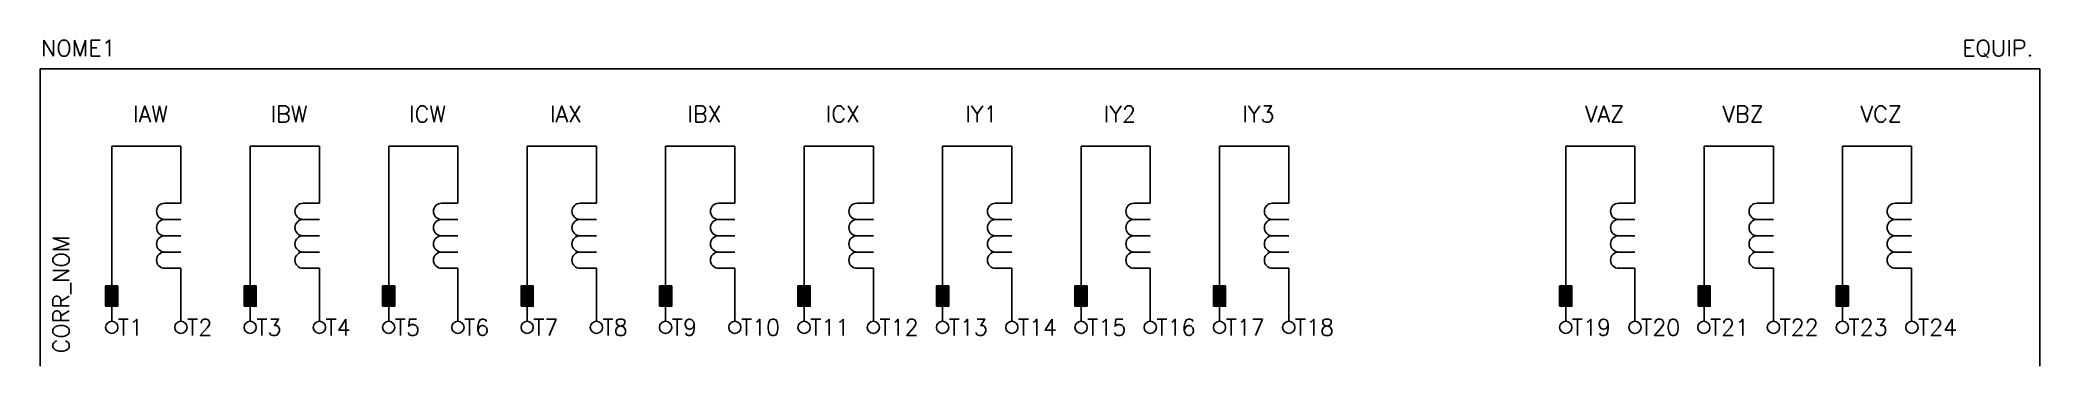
# Model space of a CAD drawing. Extents: x 390 to 636, y 194 to 234.
import ezdxf
from ezdxf.enums import TextEntityAlignment as Align

# ---------------------------------------------------------------- set-up
doc = ezdxf.new("R2010")
doc.units = 0
doc.header["$MEASUREMENT"] = 0
doc.layers.get('0').update_dxf_attribs({"linetype": 'CONTINUOUS'})
doc.styles.add('ROMANS', font='romans')

# ---------------------------------------------------------------- blocks, each defined once
blk = doc.blocks.new('RETANG')
at = {"color": 0}
blk.add_lwpolyline([(2.5, 0), (2.5, 1.5), (0, 1.5), (0, 0)], close=True, dxfattribs=at)
blk.add_solid([(0, 0), (0, 1.5), (2.5, 0), (2.5, 1.5)], dxfattribs=at)
blk = doc.blocks.new('A$C3C8C5FFC')
at = {"color": 0}
for p, q in [((0, 0), (0, -21.5)), ((0, 0), (8.5, 0)), ((8.5, 0), (8.5, -7)), ((8.5, -15), (8.5, -21.5))]:
    blk.add_line(p, q, dxfattribs=at)
for p, q in [((6.5, -7), (8.5, -7)), ((6.5, -9), (8.5, -9)), ((6.5, -11), (8.5, -11)), ((6.5, -11), (8.5, -11)), ((6.5, -13), (8.5, -13)), ((8.5, -13), (6.5, -13)), ((6.5, -15), (8.5, -15))]:
    blk.add_line(p, q)
for points in [[(6.5, -9, -1), (6.5, -7), (8.5, -7)], [(6.5, -11, -1), (6.5, -9), (8.5, -9)], [(6.5, -13, 1), (6.5, -15), (8.5, -15)]]:
    blk.add_lwpolyline(points, format="xyb")
blk.add_arc((6.5, -12), 1, 90, 270)
at = {"rotation": 270}
blk.add_blockref('RETANG', (-0.75, -17.16), dxfattribs=at)

msp = doc.modelspace()

# ---------------------------------------------------------------- linework, layer by layer
at = {"color": 0}
for p, q in [((390.15, 230.11), (635.67, 230.11)), ((390.15, 230.11), (390.15, 193.61)), ((635.67, 230.11), (635.67, 193.61)), ((398.95, 220.61), (398.95, 199.11)), ((398.95, 220.61), (407.45, 220.61)), ((407.45, 220.61), (407.45, 213.61)), ((407.45, 205.61), (407.45, 199.11))]:
    msp.add_line(p, q, dxfattribs=at)
for p, q in [((405.45, 213.61), (407.45, 213.61)), ((405.45, 211.61), (407.45, 211.61)), ((405.45, 209.61), (407.45, 209.61)), ((405.45, 209.61), (407.45, 209.61)), ((405.45, 207.61), (407.45, 207.61)), ((407.45, 207.61), (405.45, 207.61)), ((405.45, 205.61), (407.45, 205.61))]:
    msp.add_line(p, q)
for points in [[(405.45, 211.61, -1), (405.45, 213.61), (407.45, 213.61)], [(405.45, 209.61, -1), (405.45, 211.61), (407.45, 211.61)], [(405.45, 207.61, 1), (405.45, 205.61), (407.45, 205.61)]]:
    msp.add_lwpolyline(points, format="xyb")
for centre in [(398.95, 198.36), (407.45, 198.36), (415.95, 198.36), (424.45, 198.36), (432.95, 198.36), (441.45, 198.36), (449.95, 198.36), (458.45, 198.36), (466.95, 198.36), (475.45, 198.36), (483.95, 198.36), (492.45, 198.36), (500.95, 198.36), (509.45, 198.36), (517.95, 198.36), (526.45, 198.36), (534.95, 198.36), (543.45, 198.36), (577.45, 198.36), (585.95, 198.36), (594.41, 198.36), (602.95, 198.36), (611.41, 198.36), (619.95, 198.36)]:
    msp.add_circle(centre, 0.75, dxfattribs=at)
msp.add_arc((405.45, 208.61), 1, 90, 270)

# ---------------------------------------------------------------- block references
for p in [(415.95, 220.61), (432.95, 220.61), (449.95, 220.61), (466.95, 220.61), (483.95, 220.61), (500.95, 220.61), (517.95, 220.61), (534.95, 220.61), (577.45, 220.61), (594.45, 220.61), (611.41, 220.61)]:
    msp.add_blockref('A$C3C8C5FFC', p)
at = {"rotation": 270}
msp.add_blockref('RETANG', (398.2, 203.45), dxfattribs=at)

# ---------------------------------------------------------------- texts
at = {"style": 'ROMANS'}
for s, p in [('IAW', (403.72, 224.55)), ('IBW', (420.72, 224.55)), ('ICW', (437.72, 224.55)), ('IAX', (454.72, 224.55)), ('IBX', (471.72, 224.55)), ('ICX', (488.72, 224.55)), ('IY1', (505.72, 224.55)), ('IY2', (522.72, 224.55)), ('IY3', (539.72, 224.55)), ('VAZ', (582.22, 224.55)), ('VBZ', (599.22, 224.55)), ('VCZ', (616.18, 224.55))]:
    msp.add_text(s, height=2, dxfattribs=at).set_placement(p, align=Align.MIDDLE_CENTER)
at = {"lineweight": -3, "style": 'ROMANS'}
msp.add_attdef('NOME1', text='', height=2, dxfattribs=at).set_placement((394.85, 232.65), align=Align.MIDDLE_CENTER)
msp.add_attdef('EQUIP.', text='', height=2, dxfattribs=at).set_placement((634.87, 232.65), align=Align.MIDDLE_RIGHT)
msp.add_attdef('CORR_NOM', text='', height=2, rotation=90, dxfattribs=at).set_placement((392.74, 195.16), align=Align.MIDDLE_LEFT)
for tag, text, p in [('T1', '1', (399.7, 198.36)), ('T2', '2', (408.2, 198.36)), ('T3', '3', (416.7, 198.36)), ('T4', '4', (425.2, 198.36)), ('T5', '5', (433.7, 198.36)), ('T6', '6', (442.2, 198.36)), ('T7', '7', (450.7, 198.36)), ('T8', '8', (459.2, 198.36)), ('T9', '9', (467.7, 198.36)), ('T10', '10', (476.2, 198.36)), ('T11', '11', (484.7, 198.36)), ('T12', '12', (493.2, 198.36)), ('T13', '11', (501.7, 198.36)), ('T14', '12', (510.2, 198.36)), ('T15', '13', (518.7, 198.36)), ('T16', '14', (527.2, 198.36)), ('T17', '15', (535.7, 198.36)), ('T18', '16', (544.2, 198.36)), ('T19', '19', (578.2, 198.36)), ('T20', '20', (586.7, 198.36)), ('T21', '21', (595.16, 198.36)), ('T22', '22', (603.7, 198.36)), ('T23', '23', (612.16, 198.36)), ('T24', '24', (620.7, 198.36))]:
    msp.add_attdef(tag, text=text, height=2, dxfattribs=at).set_placement(p, align=Align.MIDDLE_LEFT)

doc.saveas('drawing.dxf')
